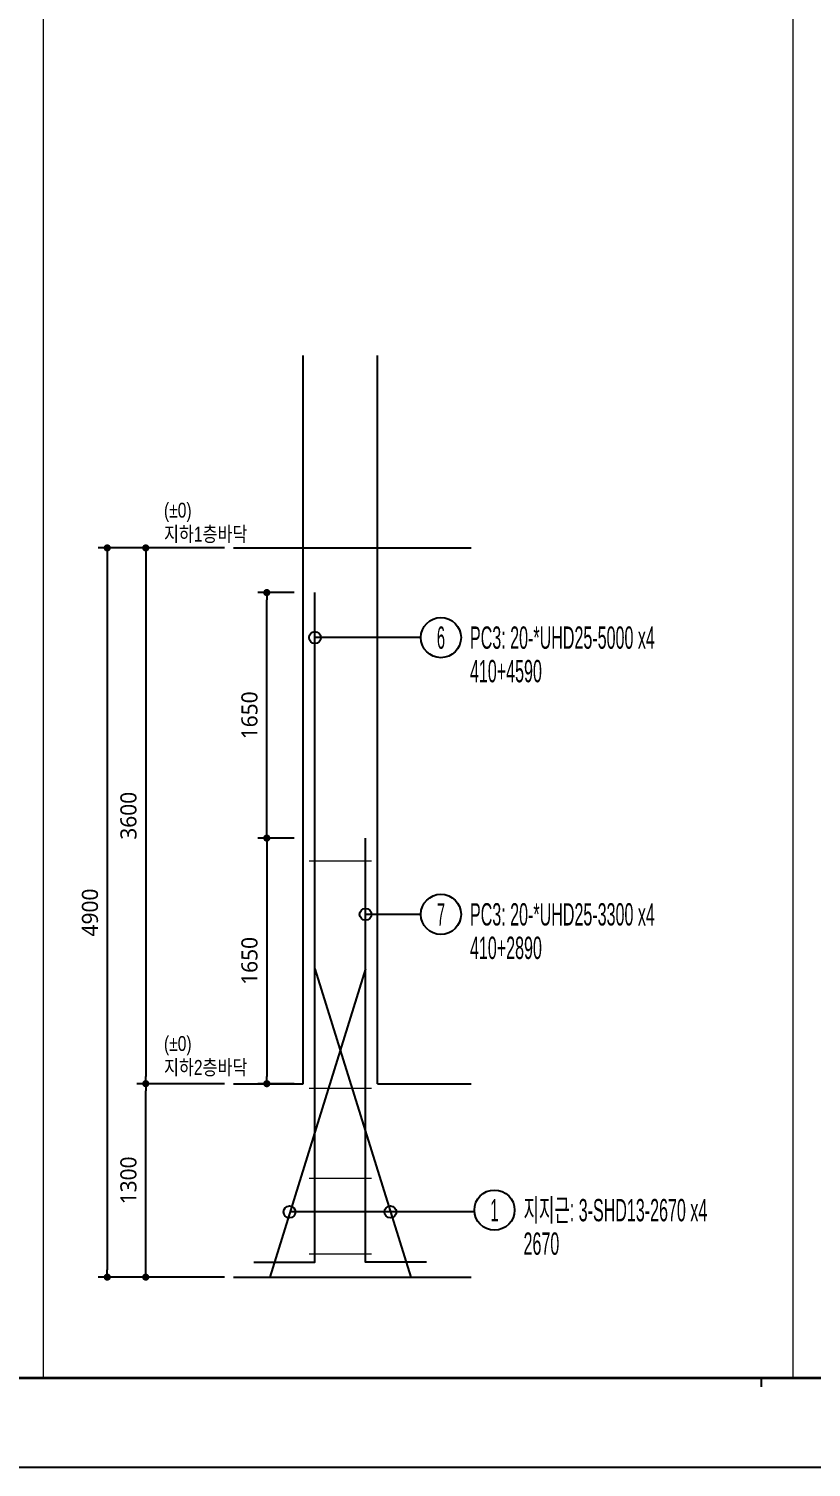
# Model space of a CAD drawing. Header units: millimetres. Extents: x 317501 to 814054, y -400799 to -14117.
# Drawn here: x 484755 to 490010, y -221948 to -212283 of the extents above; entities that cross this region are included whole.
import ezdxf
from ezdxf.enums import TextEntityAlignment as Align

# ---------------------------------------------------------------- set-up
doc = ezdxf.new("R2010")
doc.units = ezdxf.units.MM
doc.header["$LTSCALE"] = 38
doc.layers.get('Defpoints').update_dxf_attribs({"color": 145})
for name, color, linetype in [('254', 254, 'Continuous'), ('AMAC-NO', 5, 'Continuous'), ('BAR', 2, 'Continuous'), ('DIM', 7, 'Continuous'), ('RP_TAG', 7, 'Continuous'), ('XDIM', 7, 'Continuous'), ('XSTRUCT', 2, 'Continuous')]:
    doc.layers.add(name, color=color, linetype=linetype)
doc.layers.add('Main Bar', color=7, linetype='Continuous', lineweight=0)
doc.layers.add('XTITLE', color=22, linetype='Continuous', lineweight=0)
doc.styles.add('ROMANS', font='malgun.ttf')
doc.styles.add('RPWK1', font='Dotum.ttf', dxfattribs={"bigfont": 'whgtxt.shx'})
doc.styles.add('돋음', font='Dotum.ttf')
doc.dimstyles.new('60(SUB-1.8)', dxfattribs={"dimscale": 60, "dimtxt": 1.8, "dimasz": 0.8, "dimexe": 1, "dimexo": 1, "dimgap": 1, "dimtad": 1, "dimdec": 0, "dimzin": 0, "dimdsep": 46, "dimtxsty": 'ROMANS', "dimblk": 'DOT', "dimcen": 1, "dimdle": 2, "dimclrd": 6, "dimclre": 6, "dimclrt": 7, "dimazin": 0, "dimtfac": 1, "dimtdec": 0, "dimtix": 1, "dimtmove": 2, "dimatfit": 3, "dimldrblk": 'DIMDOT', "dimfxl": 0, "dimtolj": 1, "dimtzin": 0, "dimarcsym": 0})

# ---------------------------------------------------------------- blocks, each defined once
blk = doc.blocks.new('dhs_sheet2e')
at = {"color": 7}
blk.add_line((55508.9, 1997.6), (55508.9, 1797.9), dxfattribs=at)
blk.add_lwpolyline([(84000, 0), (84000, 59329.4), (0, 59329.4), (0, 0)], close=True, dxfattribs=at)
at = {"color": 30, "const_width": 64.9}
blk.add_lwpolyline([(81003.6, 57331.7), (2996.4, 57331.7), (2996.4, 1997.6), (81003.6, 1997.6)], close=True, dxfattribs=at)
blk = doc.blocks.new('sdhdtbhse')
at = {"color": 255, "xscale": 0.75, "yscale": 0.75, "zscale": 0.75}
blk.add_blockref('dhs_sheet2e', (0, -44497), dxfattribs=at)
blk = doc.blocks.new('_Dot')
at = {"color": 0, "linetype": 'ByBlock', "lineweight": -2}
blk.add_line((-0.5, 0), (-1, 0), dxfattribs=at)
at = {"color": 0, "linetype": 'ByBlock', "const_width": 0.5}
blk.add_lwpolyline([(-0.25, 0, 1), (0.25, 0, 1)], format="xyb", close=True, dxfattribs=at)
blk = doc.blocks.new('*D1390')
at = {"layer": 'Defpoints', "color": 0, "linetype": 'Continuous', "transparency": 16777216}
for p in [(486129.7, -215771), (485281.7, -220671), (486129.7, -220671)]:
    blk.add_point(p, dxfattribs=at).dxf.unprotected_set("ltscale", 0)
at = {"layer": 'XDIM', "color": 6, "linetype": 'Continuous', "lineweight": -2, "transparency": 16777216}
for p, q in [((486069.7, -215771), (485221.7, -215771)), ((485281.7, -215819), (485281.7, -220623)), ((486069.7, -220671), (485221.7, -220671))]:
    blk.add_line(p, q, dxfattribs=at).dxf.unprotected_set("ltscale", 0)
at = {"layer": 'XDIM', "color": 6, "linetype": 'Continuous', "lineweight": -2, "transparency": 16777216, "xscale": 48, "yscale": 48, "zscale": 48}
for p, rotation in [((485281.7, -215771), 90), ((485281.7, -220671), 270)]:
    blk.add_blockref('_Dot', p, dxfattribs=dict(at, rotation=rotation)).dxf.unprotected_set("ltscale", 0)
at = {"layer": 'XDIM', "color": 7, "linetype": 'Continuous', "transparency": 16777216, "insert": (485166, -218221), "char_height": 108, "attachment_point": 5, "rotation": 90, "style": 'ROMANS'}
blk.add_mtext('\\A1;4900', dxfattribs=at).dxf.unprotected_set("ltscale", 0)
blk = doc.blocks.new('DIMDOT')
at = {"layer": 'DIM', "linetype": 'Continuous'}
blk.add_line((-2, 0), (2, 0), dxfattribs=at)
for radius in [0.5, 0.25]:
    blk.add_circle((0, 0), radius, dxfattribs=at)
blk = doc.blocks.new('*D1391')
at = {"layer": 'Defpoints', "color": 0, "linetype": 'Continuous', "transparency": 16777216}
for p in [(486129.7, -215771), (485540.2, -219371), (486129.7, -219371)]:
    blk.add_point(p, dxfattribs=at).dxf.unprotected_set("ltscale", 0)
at = {"layer": 'XDIM', "color": 6, "linetype": 'Continuous', "lineweight": -2, "transparency": 16777216}
for p, q in [((486069.7, -215771), (485480.2, -215771)), ((485540.2, -215819), (485540.2, -219323)), ((486069.7, -219371), (485480.2, -219371))]:
    blk.add_line(p, q, dxfattribs=at).dxf.unprotected_set("ltscale", 0)
at = {"layer": 'XDIM', "color": 6, "linetype": 'Continuous', "lineweight": -2, "transparency": 16777216, "xscale": 48, "yscale": 48, "zscale": 48}
for p, rotation in [((485540.2, -215771), 90), ((485540.2, -219371), 270)]:
    blk.add_blockref('_Dot', p, dxfattribs=dict(at, rotation=rotation)).dxf.unprotected_set("ltscale", 0)
at = {"layer": 'XDIM', "color": 7, "linetype": 'Continuous', "transparency": 16777216, "insert": (485424.5, -217571), "char_height": 108, "attachment_point": 5, "rotation": 90, "style": 'ROMANS'}
blk.add_mtext('\\A1;3600', dxfattribs=at).dxf.unprotected_set("ltscale", 0)
blk = doc.blocks.new('*D1392')
at = {"layer": 'Defpoints', "color": 0, "linetype": 'Continuous', "transparency": 16777216}
for p in [(485540.2, -219371), (486129.7, -219371), (486129.7, -220671)]:
    blk.add_point(p, dxfattribs=at).dxf.unprotected_set("ltscale", 0)
at = {"layer": 'XDIM', "color": 6, "linetype": 'Continuous', "lineweight": -2, "transparency": 16777216}
for p, q in [((486069.7, -219371), (485480.2, -219371)), ((485540.2, -220623), (485540.2, -219419)), ((486069.7, -220671), (485480.2, -220671))]:
    blk.add_line(p, q, dxfattribs=at).dxf.unprotected_set("ltscale", 0)
at = {"layer": 'XDIM', "color": 6, "linetype": 'Continuous', "lineweight": -2, "transparency": 16777216, "xscale": 48, "yscale": 48, "zscale": 48}
for p, rotation in [((485540.2, -219371), 90), ((485540.2, -220671), 270)]:
    blk.add_blockref('_Dot', p, dxfattribs=dict(at, rotation=rotation)).dxf.unprotected_set("ltscale", 0)
at = {"layer": 'XDIM', "color": 7, "linetype": 'Continuous', "transparency": 16777216, "insert": (485424.2, -220021), "char_height": 108, "attachment_point": 5, "rotation": 90, "style": 'ROMANS'}
blk.add_mtext('\\A1;1300', dxfattribs=at).dxf.unprotected_set("ltscale", 0)
blk = doc.blocks.new('*D1393')
at = {"layer": 'Defpoints', "color": 0, "linetype": 'Continuous', "transparency": 16777216}
for p in [(486596.8, -217721), (486353.3, -219371), (486596.8, -219371)]:
    blk.add_point(p, dxfattribs=at).dxf.unprotected_set("ltscale", 0)
at = {"layer": 'XDIM', "color": 6, "linetype": 'Continuous', "lineweight": -2, "transparency": 16777216}
for p, q in [((486536.8, -217721), (486293.3, -217721)), ((486353.3, -217769), (486353.3, -219323)), ((486536.8, -219371), (486293.3, -219371))]:
    blk.add_line(p, q, dxfattribs=at).dxf.unprotected_set("ltscale", 0)
at = {"layer": 'XDIM', "color": 6, "linetype": 'Continuous', "lineweight": -2, "transparency": 16777216, "xscale": 48, "yscale": 48, "zscale": 48}
for p, rotation in [((486353.3, -217721), 90), ((486353.3, -219371), 270)]:
    blk.add_blockref('_Dot', p, dxfattribs=dict(at, rotation=rotation)).dxf.unprotected_set("ltscale", 0)
at = {"layer": 'XDIM', "color": 7, "linetype": 'Continuous', "transparency": 16777216, "insert": (486237.2, -218546), "char_height": 108, "attachment_point": 5, "rotation": 90, "style": 'ROMANS'}
blk.add_mtext('\\A1;1650', dxfattribs=at).dxf.unprotected_set("ltscale", 0)
blk = doc.blocks.new('*D1394')
at = {"layer": 'Defpoints', "color": 0, "linetype": 'Continuous', "transparency": 16777216}
for p in [(486353.3, -216071), (486596.8, -216071), (486596.8, -217721)]:
    blk.add_point(p, dxfattribs=at).dxf.unprotected_set("ltscale", 0)
at = {"layer": 'XDIM', "color": 6, "linetype": 'Continuous', "lineweight": -2, "transparency": 16777216}
for p, q in [((486536.8, -216071), (486293.3, -216071)), ((486353.3, -217673), (486353.3, -216119)), ((486536.8, -217721), (486293.3, -217721))]:
    blk.add_line(p, q, dxfattribs=at).dxf.unprotected_set("ltscale", 0)
at = {"layer": 'XDIM', "color": 6, "linetype": 'Continuous', "lineweight": -2, "transparency": 16777216, "xscale": 48, "yscale": 48, "zscale": 48}
for p, rotation in [((486353.3, -216071), 90), ((486353.3, -217721), 270)]:
    blk.add_blockref('_Dot', p, dxfattribs=dict(at, rotation=rotation)).dxf.unprotected_set("ltscale", 0)
at = {"layer": 'XDIM', "color": 7, "linetype": 'Continuous', "transparency": 16777216, "insert": (486237.2, -216896), "char_height": 108, "attachment_point": 5, "rotation": 90, "style": 'ROMANS'}
blk.add_mtext('\\A1;1650', dxfattribs=at).dxf.unprotected_set("ltscale", 0)
blk = doc.blocks.new('*U1542', base_point=(487748.5544, -220220.6695))
at = {"layer": 'RP_TAG', "color": 0, "linetype": 'Continuous', "ltscale": 100}
blk.add_circle((487882.5544, -220220.6695), 135, dxfattribs=at)
at = {"layer": 'RP_TAG', "color": 0, "linetype": 'Continuous', "ltscale": 100, "style": 'RPWK1', "width": 0.5}
blk.add_text('1', height=150, dxfattribs=at).set_placement((487882.5544, -220220.6695), align=Align.MIDDLE_CENTER)
at = {"layer": 'RP_TAG', "color": 0, "linetype": 'Continuous', "ltscale": 100, "style": 'RPWK1', "width": 0.55}
for s, p in [('지지근: 3-SHD13-2670 x4', (488077.5544, -220220.6695)), ('2670', (488077.5544, -220445.6695))]:
    blk.add_text(s, height=150, dxfattribs=at).set_placement(p, align=Align.MIDDLE_LEFT)
blk = doc.blocks.new('*U1552', base_point=(487388.9282, -218233.1771))
at = {"layer": 'RP_TAG', "color": 0, "linetype": 'Continuous', "ltscale": 100}
blk.add_circle((487522.9282, -218233.1771), 135, dxfattribs=at)
at = {"layer": 'RP_TAG', "color": 0, "linetype": 'Continuous', "ltscale": 100, "style": 'RPWK1', "width": 0.5}
blk.add_text('7', height=150, dxfattribs=at).set_placement((487522.9282, -218233.1771), align=Align.MIDDLE_CENTER)
at = {"layer": 'RP_TAG', "color": 0, "linetype": 'Continuous', "ltscale": 100, "style": 'RPWK1', "width": 0.55}
for s, p in [('PC3: 20-*UHD25-3300 x4', (487717.9282, -218233.1771)), ('410+2890', (487717.9282, -218458.1771))]:
    blk.add_text(s, height=150, dxfattribs=at).set_placement(p, align=Align.MIDDLE_LEFT)
blk = doc.blocks.new('*U1559', base_point=(487388.9282, -216373.7286))
at = {"layer": 'RP_TAG', "color": 0, "linetype": 'Continuous', "ltscale": 100}
blk.add_circle((487522.9282, -216373.7286), 135, dxfattribs=at)
at = {"layer": 'RP_TAG', "color": 0, "linetype": 'Continuous', "ltscale": 100, "style": 'RPWK1', "width": 0.5}
blk.add_text('6', height=150, dxfattribs=at).set_placement((487522.9282, -216373.7286), align=Align.MIDDLE_CENTER)
at = {"layer": 'RP_TAG', "color": 0, "linetype": 'Continuous', "ltscale": 100, "style": 'RPWK1', "width": 0.55}
for s, p in [('PC3: 20-*UHD25-5000 x4', (487717.9282, -216373.7286)), ('410+4590', (487717.9282, -216598.7286))]:
    blk.add_text(s, height=150, dxfattribs=at).set_placement(p, align=Align.MIDDLE_LEFT)

msp = doc.modelspace()

# ---------------------------------------------------------------- linework, layer by layer
at = {"layer": '254', "color": 4, "linetype": 'Continuous'}
for p, q in [((487387.9, -216373.7), (486676.8, -216373.7)), ((487387.9, -218233.2), (487016.8, -218233.2)), ((487748.2, -220232.8), (486509.9, -220232.8))]:
    msp.add_line(p, q, dxfattribs=at)
for centre in [(486676.8, -216373.7), (487016.8, -218233.2), (486505.7, -220232.8), (487183.8, -220232.8)]:
    msp.add_circle(centre, 40, dxfattribs=at)
at = {"layer": 'BAR', "color": 3}
for points in [[(486266.8, -220571), (486676.8, -220571), (486676.8, -216071)], [(487426.8, -220571), (487016.8, -220571), (487016.8, -217721)]]:
    msp.add_lwpolyline(points, dxfattribs=at)
at = {"layer": 'Main Bar', "color": 30, "linetype": 'Continuous'}
for p, q in [((486636.8, -217873.6), (487056.8, -217873.6)), ((486636.8, -219401.2), (487056.8, -219401.2)), ((486636.8, -220006), (487056.8, -220006)), ((486636.8, -220514.3), (487056.8, -220514.3))]:
    msp.add_line(p, q, dxfattribs=at).dxf.unprotected_set("ltscale", 0)
at = {"layer": 'XSTRUCT', "color": 5, "linetype": 'Continuous'}
for p, q in [((486596.8, -219371), (486596.8, -214477.1)), ((487096.8, -219371), (487096.8, -214477.1)), ((486129.7, -215771), (487726.4, -215771)), ((486129.7, -219371), (486596.8, -219371)), ((487096.8, -219371), (487726.4, -219371)), ((486129.7, -220671), (487726.4, -220671))]:
    msp.add_line(p, q, dxfattribs=at).dxf.unprotected_set("ltscale", 0)
at = {"layer": 'XSTRUCT', "color": 1}
for points in [[(487016.8, -218598.4), (486373.9, -220671)], [(486676.8, -218598.4), (487319.7, -220671)]]:
    msp.add_lwpolyline(points, dxfattribs=at)
at = {"layer": 'XTITLE', "color": 3, "ltscale": 2}
for points in [[(484850.3, -205907.8), (484850.3, -221349)], [(489887.6, -205907.8), (489887.6, -221349)]]:
    msp.add_lwpolyline(points, dxfattribs=at)

# ---------------------------------------------------------------- block references
at = {"layer": 'RP_TAG', "color": 135, "linetype": 'Continuous', "ltscale": 5.03847e-312}
for name, p in [('*U1559', (487388.9, -216373.7)), ('*U1552', (487388.9, -218233.2))]:
    msp.add_blockref(name, p, dxfattribs=at)
at = {"layer": 'RP_TAG', "color": 11, "linetype": 'Continuous', "ltscale": 5.03847e-312}
msp.add_blockref('*U1542', (487748.6, -220220.7), dxfattribs=at)
at = {"layer": 'XDIM', "color": 4, "xscale": 0.3999999986033871, "yscale": 0.3999999986033871, "zscale": 0.3999999986033871}
msp.add_blockref('sdhdtbhse', (473020.9, -204149.5), dxfattribs=at)

# ---------------------------------------------------------------- texts
at = {"layer": 'AMAC-NO', "color": 2, "style": '돋음', "width": 0.8}
for s, p in [('(%%P0)', (485662.8, -215567.4)), ('지하1층바닥', (485662.8, -215728)), ('(%%P0)', (485662.8, -219151.1)), ('지하2층바닥', (485662.8, -219311.7))]:
    msp.add_text(s, height=100, dxfattribs=at).set_placement(p)

# ---------------------------------------------------------------- dimensions: what is measured, and where the dimension line sits
at = {"layer": 'XDIM', "color": 4, "linetype": 'Continuous'}
for p1, p2, distance, picture, middle in [((486129.7, -215771), (486129.7, -220671), -847.9, '*D1390', (485166, -218221)), ((486129.7, -215771), (486129.7, -219371), -589.4, '*D1391', (485424.5, -217571)), ((486596.8, -217721), (486596.8, -216071), 243.5, '*D1394', (486237.2, -216896)), ((486596.8, -217721), (486596.8, -219371), -243.5, '*D1393', (486237.2, -218546)), ((486129.7, -220671), (486129.7, -219371), 589.4, '*D1392', (485424.2, -220021))]:
    dim = msp.add_aligned_dim(p1=p1, p2=p2, distance=distance, dimstyle='60(SUB-1.8)', dxfattribs=at)
    dim.commit()
    dim.dimension.update_dxf_attribs({"geometry": picture, "text_midpoint": middle})
    dim.dimension.dxf.unprotected_set("ltscale", 0)

doc.saveas('drawing.dxf')
